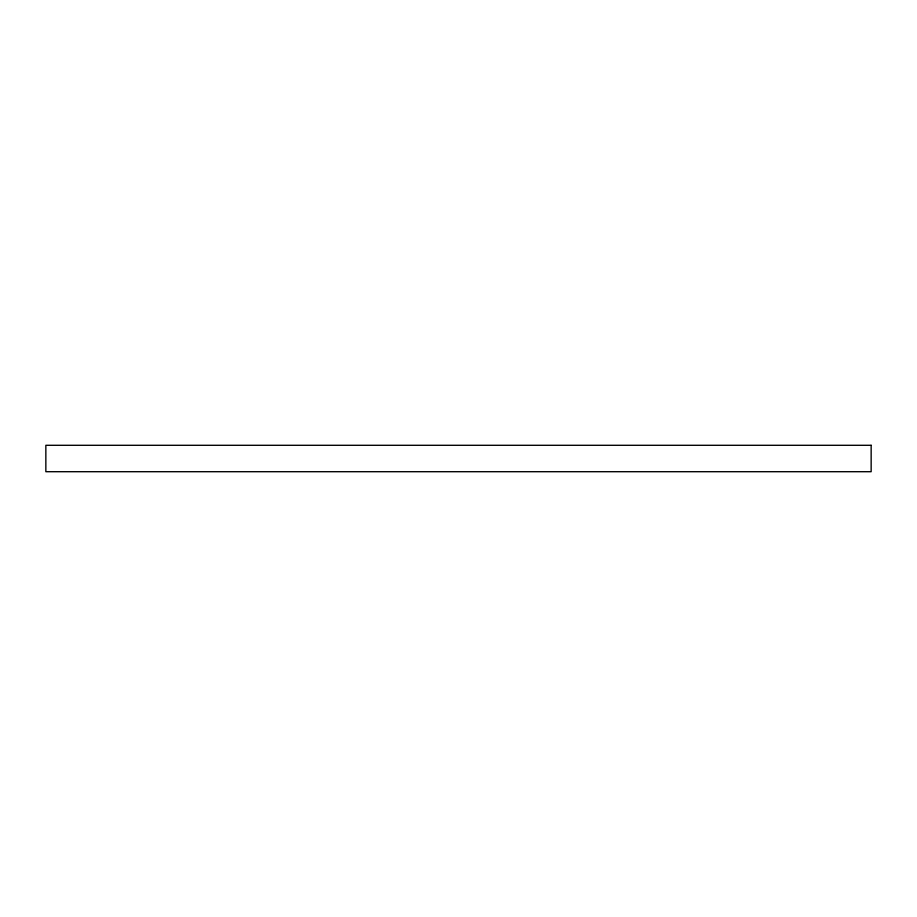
<?xml version="1.0" encoding="UTF-8"?>
<svg xmlns="http://www.w3.org/2000/svg" width="917" height="917" viewBox="0 0 917 917"><rect width="100%" height="100%" fill="white"/><g stroke="black" fill="none" stroke-linecap="round" stroke-linejoin="round"><path stroke-width="1.38" d="M871.15 445.295L45.85 445.295L45.85 471.705L871.15 471.705L871.15 445.295"/></g></svg>
